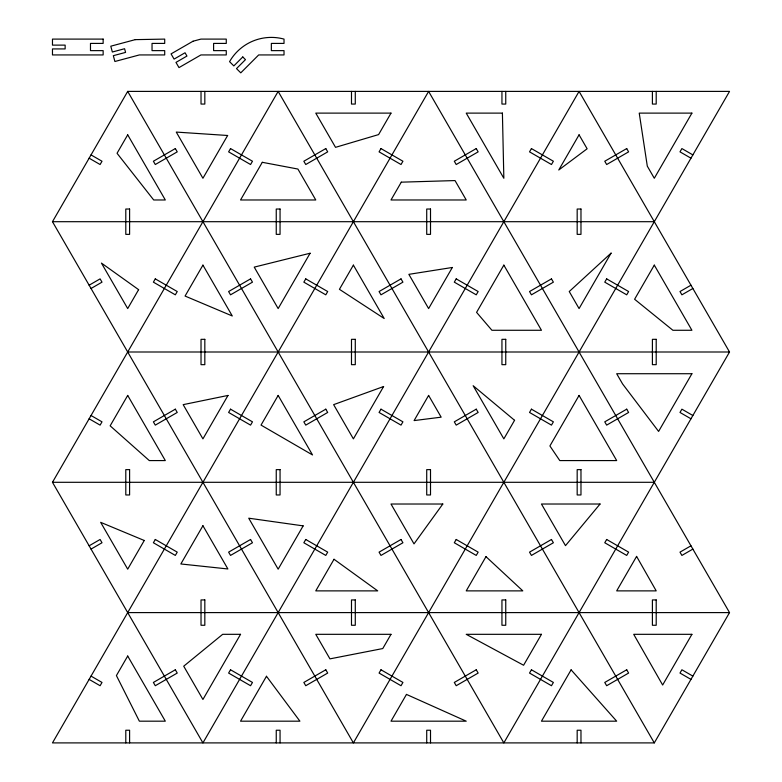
<?xml version="1.0" encoding="UTF-8"?>
<svg xmlns="http://www.w3.org/2000/svg" width="782" height="782" viewBox="0 0 782 782"><rect width="100%" height="100%" fill="white"/><g stroke="black" fill="none" stroke-linecap="round" stroke-linejoin="round"><path stroke-width="1.17" d="M52.472 221.697L127.701 91.396L729.528 91.396L353.386 742.9L52.472 221.697L654.299 221.697M127.701 91.396L503.843 742.9L729.528 351.998L579.071 91.396L202.929 742.9L52.472 482.298L278.157 91.396L654.299 742.9L729.528 612.599L428.614 91.396L52.472 742.9L654.299 742.9M89.128 285.205L100.106 278.871L102.002 282.155L91.035 288.49M89.128 545.807L100.106 539.472L102.002 542.757L91.035 549.091M690.965 285.205L679.998 291.539L681.894 294.824L692.872 288.49M690.965 545.807L679.998 552.141L681.894 555.425L692.872 549.091M127.701 351.998L729.528 351.998M52.472 482.298L654.299 482.298M127.701 612.599L729.528 612.599M692.872 154.904L681.894 148.57L679.998 151.855L690.965 158.189M692.872 415.506L681.894 409.172L679.998 412.456L690.965 418.79M91.035 154.904L102.002 161.239L100.106 164.523L89.128 158.189M692.872 676.107L681.894 669.773L679.998 673.058L690.965 679.392M91.035 415.506L102.002 421.84L100.106 425.125L89.128 418.79M91.035 676.107L102.002 682.442L100.106 685.726L89.128 679.392M656.206 91.396L656.206 104.065L652.403 104.065L652.403 91.396M580.977 742.9L580.977 730.232L577.175 730.232L577.175 742.9M505.749 91.396L505.749 104.065L501.946 104.065L501.946 91.396M430.511 742.9L430.511 730.232L426.718 730.232L426.718 742.9M355.282 91.396L355.282 104.065L351.489 104.065L351.489 91.396M280.054 742.9L280.054 730.232L276.251 730.232L276.251 742.9M204.825 91.396L204.825 104.065L201.023 104.065L201.023 91.396M129.597 742.9L129.597 730.232L125.794 730.232L125.794 742.9M127.701 134.827L117.046 153.282L153.702 199.977L165.315 199.977L127.701 134.827M138.61 289.663L127.701 308.567L101.445 263.094L138.61 289.663M227.621 135.491L202.929 178.267L176.263 132.08L227.621 135.491M155.286 278.871L153.389 282.155L175.334 294.824L177.24 291.539L155.286 278.871M230.524 148.57L228.618 151.855L250.563 164.523L252.469 161.239L230.524 148.57M127.701 395.428L110.154 425.828L149.294 460.578L165.315 460.578L127.701 395.428M202.929 265.127L185.07 296.055L232.274 315.967L202.929 265.127M262.293 162.304L240.543 199.977L315.772 199.977L297.913 169.049L262.293 162.304M144.259 540.489L127.701 569.169L100.663 522.337L144.259 540.489M228.002 395.438L202.929 438.868L183.174 404.646L228.002 395.438M310.102 253.231L278.157 308.567L254.228 267.121L310.102 253.231M391 113.116L378.596 134.592L335.527 147.339L315.772 113.116L391 113.116M155.286 539.472L153.389 542.757L175.334 555.425L177.24 552.141L155.286 539.472M230.524 409.172L228.618 412.456L250.563 425.125L252.469 421.84L230.524 409.172M305.752 278.871L303.846 282.155L325.791 294.824L327.697 291.539L305.752 278.871M380.981 148.57L379.075 151.855L401.019 164.523L402.925 161.239L380.981 148.57M127.701 656.03L116.41 675.58L139.362 721.18L165.315 721.18L127.701 656.03M202.929 525.729L180.847 563.969L227.885 568.964L202.929 525.729M278.157 395.428L261.032 425.095L312.517 454.948L278.157 395.428M353.386 265.127L339.427 289.311L384.206 318.518L353.386 265.127M401.283 182.167L391 199.977L466.228 199.977L455.026 180.574L401.283 182.167M240.543 634.319L202.929 699.47L183.721 666.196L222.675 634.319L240.543 634.319M303.152 525.875L278.157 569.169L248.725 518.192L303.152 525.875M383.6 386.523L353.386 438.868L333.631 404.646L383.6 386.523M452.338 267.473L428.614 308.567L408.859 274.345L452.338 267.473M230.524 669.773L228.618 673.058L250.563 685.726L252.469 682.442L230.524 669.773M305.752 539.472L303.846 542.757L325.791 555.425L327.697 552.141L305.752 539.472M380.981 409.172L379.075 412.456L401.019 425.125L402.925 421.84L380.981 409.172M456.209 278.871L454.303 282.155L476.248 294.824L478.154 291.539L456.209 278.871M531.437 148.57L529.531 151.855L551.476 164.523L553.382 161.239L531.437 148.57M266.476 676.274L240.543 721.18L299.917 721.18L266.476 676.274M334.022 559.267L315.772 590.879L377.706 590.879L334.022 559.267M428.614 395.428L414.089 420.589L441.165 417.168L428.614 395.428M503.843 265.127L476.58 312.36L491.917 330.278L541.457 330.278L503.843 265.127M579.071 134.827L558.768 169.997L587.126 148.785L579.071 134.827M391 634.319L382.779 648.552L329.945 658.864L315.772 634.319L391 634.319M514.566 420.296L503.843 438.868L473.149 385.702L514.566 420.296M611.084 253.124L579.071 308.567L569.247 291.539L611.084 253.124M691.914 113.116L654.299 178.267L647.301 166.136L639.236 113.116L691.914 113.116M380.981 669.773L379.075 673.058L401.019 685.726L402.925 682.442L380.981 669.773M456.209 539.472L454.303 542.757L476.248 555.425L478.154 552.141L456.209 539.472M531.437 409.172L529.531 412.456L551.476 425.125L553.382 421.84L531.437 409.172M606.666 278.871L604.76 282.155L626.714 294.824L628.611 291.539L606.666 278.871M406.464 694.406L391 721.18L466.228 721.18L406.464 694.406M485.984 556.657L466.228 590.879L522.816 590.879L485.984 556.657M579.071 395.428L549.902 445.955L559.785 460.578L616.685 460.578L579.071 395.428M654.299 265.127L634.603 299.252L672.891 330.278L691.914 330.278L654.299 265.127M541.457 634.319L523.598 665.247L466.228 634.319L541.457 634.319M691.914 373.718L658.6 431.42L622.589 383.942L616.685 373.718L691.914 373.718M531.437 669.773L529.531 673.058L551.476 685.726L553.382 682.442L531.437 669.773M606.666 539.472L604.76 542.757L626.714 555.425L628.611 552.141L606.666 539.472M571.104 669.842L541.457 721.18L616.685 721.18L571.104 669.842M636.597 556.403L616.685 590.879L656.206 590.879L636.597 556.403M691.914 634.319L662.647 685.022L633.713 634.319L691.914 634.319M442.817 504.019L414.01 543.881L391 504.019L442.817 504.019M600.058 504.019L565.494 545.65L541.457 504.019L600.058 504.019M242.782 56.949L233.828 65.913L229.566 61.661A48.122 48.122 0 0 1 284.022 39.1L284.022 43.411L271.354 43.411L271.354 50.634L284.022 50.634L284.022 54.936L258.686 54.936L240.768 72.853L236.506 68.601L245.47 59.637L242.782 56.949M193.017 41.221L171.062 53.89L174.073 59.1L185.051 52.765L186.947 56.06L175.979 62.394L178.99 67.604L200.935 54.936L226.272 54.936L226.272 50.634L213.603 50.634L213.603 43.411L226.272 43.411L226.272 39.1L200.935 39.1L193.017 41.221M175.334 148.57L153.389 161.239L155.286 164.523L177.24 151.855L175.334 148.57M325.791 148.57L303.846 161.239L305.752 164.523L327.697 151.855L325.791 148.57M250.563 278.871L228.618 291.539L230.524 294.824L252.469 282.155L250.563 278.871M476.248 148.57L454.303 161.239L456.209 164.523L478.154 151.855L476.248 148.57M175.334 409.172L153.389 421.84L155.286 425.125L177.24 412.456L175.334 409.172M401.019 278.871L379.075 291.539L380.981 294.824L402.925 282.155L401.019 278.871M626.714 148.57L604.76 161.239L606.666 164.523L628.611 151.855L626.714 148.57M325.791 409.172L303.846 421.84L305.752 425.125L327.697 412.456L325.791 409.172M551.476 278.871L529.531 291.539L531.437 294.824L553.382 282.155L551.476 278.871M250.563 539.472L228.618 552.141L230.524 555.425L252.469 542.757L250.563 539.472M476.248 409.172L454.303 421.84L456.209 425.125L478.154 412.456L476.248 409.172M175.334 669.773L153.389 682.442L155.286 685.726L177.24 673.058L175.334 669.773M401.019 539.472L379.075 552.141L380.981 555.425L402.925 542.757L401.019 539.472M626.714 409.172L604.76 421.84L606.666 425.125L628.611 412.456L626.714 409.172M325.791 669.773L303.846 682.442L305.752 685.726L327.697 673.058L325.791 669.773M551.476 539.472L529.531 552.141L531.437 555.425L553.382 542.757L551.476 539.472M476.248 669.773L454.303 682.442L456.209 685.726L478.154 673.058L476.248 669.773M626.714 669.773L604.76 682.442L606.666 685.726L628.611 673.058L626.714 669.773M135.266 39.638L110.79 46.197L112.354 52.013L124.592 48.728L125.57 52.404L113.331 55.678L114.895 61.495L139.372 54.936L164.709 54.936L164.709 50.634L152.04 50.634L152.04 43.411L164.709 43.411L164.709 39.1L135.266 39.638M103.146 39.1L52.472 39.1L52.472 45.121L65.141 45.121L65.141 48.924L52.472 48.924L52.472 54.936L103.146 54.936L103.146 50.634L90.477 50.634L90.477 43.411L103.146 43.411L103.146 39.1M502.406 113.116L466.228 113.116L503.843 178.267L502.406 113.116M129.597 209.029L125.794 209.029L125.794 234.365L129.597 234.365L129.597 209.029M280.054 209.029L276.251 209.029L276.251 234.365L280.054 234.365L280.054 209.029M430.511 209.029L426.718 209.029L426.718 234.365L430.511 234.365L430.511 209.029M580.977 209.029L577.175 209.029L577.175 234.365L580.977 234.365L580.977 209.029M204.825 339.329L201.023 339.329L201.023 364.666L204.825 364.666L204.825 339.329M355.282 339.329L351.489 339.329L351.489 364.666L355.282 364.666L355.282 339.329M505.749 339.329L501.946 339.329L501.946 364.666L505.749 364.666L505.749 339.329M656.206 339.329L652.403 339.329L652.403 364.666L656.206 364.666L656.206 339.329M129.597 469.63L125.794 469.63L125.794 494.967L129.597 494.967L129.597 469.63M280.054 469.63L276.251 469.63L276.251 494.967L280.054 494.967L280.054 469.63M430.511 469.63L426.718 469.63L426.718 494.967L430.511 494.967L430.511 469.63M580.977 469.63L577.175 469.63L577.175 494.967L580.977 494.967L580.977 469.63M204.825 599.931L201.023 599.931L201.023 625.268L204.825 625.268L204.825 599.931M355.282 599.931L351.489 599.931L351.489 625.268L355.282 625.268L355.282 599.931M505.749 599.931L501.946 599.931L501.946 625.268L505.749 625.268L505.749 599.931M656.206 599.931L652.403 599.931L652.403 625.268L656.206 625.268L656.206 599.931"/></g></svg>
